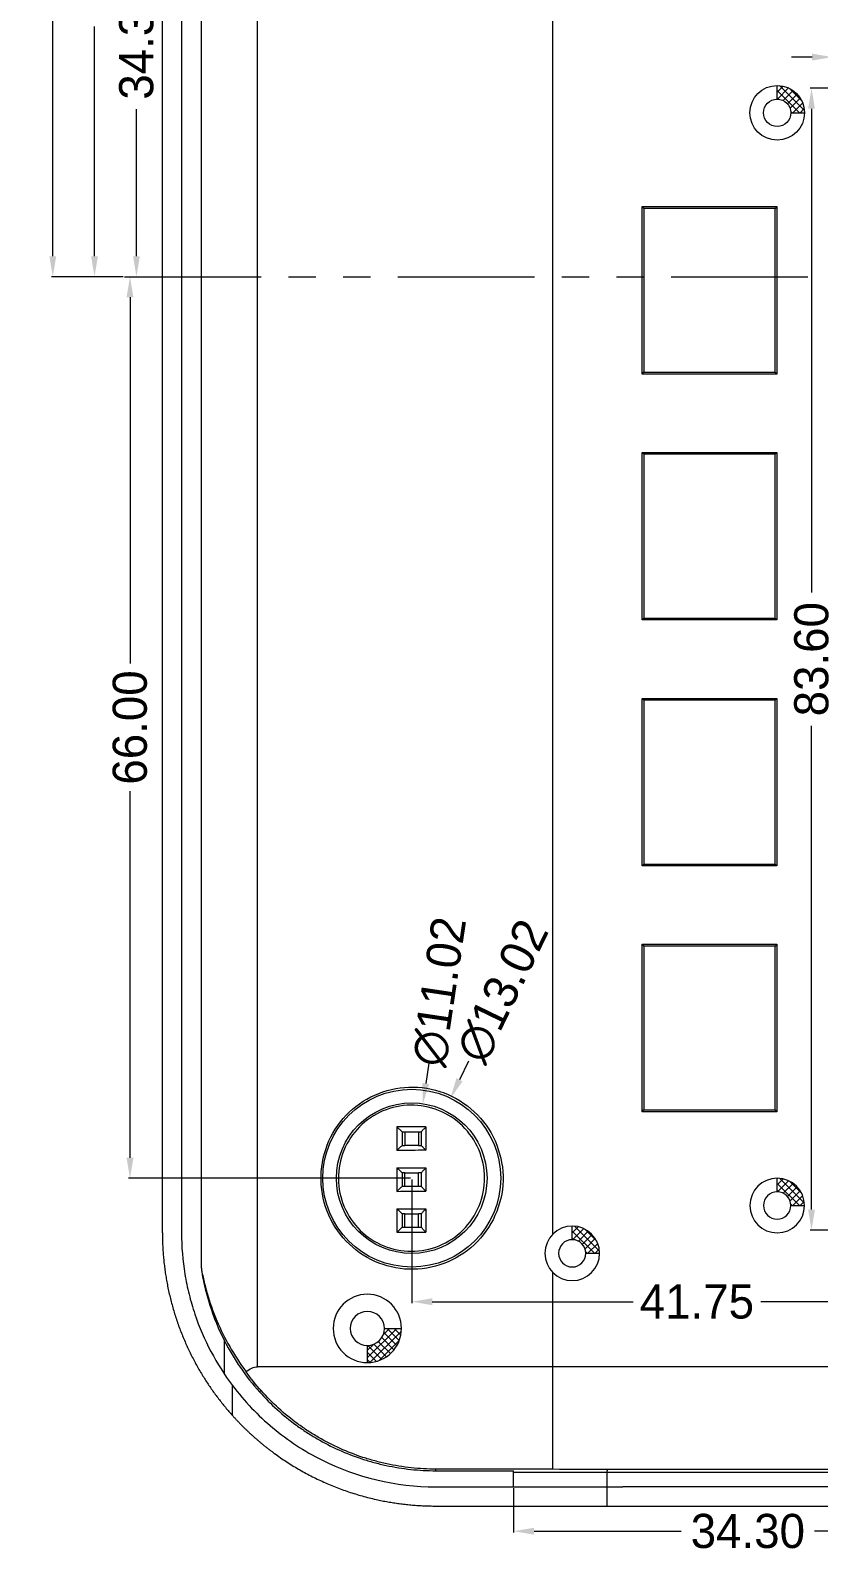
# Model space of a CAD drawing. Extents: x 18 to 718, y 389 to 747.
# Drawn here: x 189.2 to 246.9, y 530.1 to 641.6 of the extents above; entities that cross this region are included whole.
import ezdxf

# ---------------------------------------------------------------- set-up
doc = ezdxf.new("R2010")
doc.units = 0
doc.header["$MEASUREMENT"] = 0
doc.linetypes.add('PHANTOM', pattern=[2.5, 1.25, -0.25, 0.25, -0.25, 0.25, -0.25])
doc.layers.add('10', color=7, linetype='Continuous')
doc.dimstyles.new('1', dxfattribs={"dimtxt": 2.5, "dimasz": 1.5, "dimexe": 0.1, "dimexo": 0.1, "dimgap": 0.09, "dimtad": 0, "dimzin": 0, "dimdsep": 46, "dimtxsty": 'Standard', "dimcen": 0, "dimclrd": 4, "dimclre": 4, "dimclrt": 3, "dimadec": 1, "dimazin": 0, "dimtfac": 1, "dimtofl": 0, "dimtmove": 0, "dimatfit": 3, "dimfxl": 0, "dimtolj": 1, "dimtzin": 0, "dimlwd": 9, "dimlwe": 9, "dimarcsym": 0})
pattern_1 = [(45, (11.45994, 7.93043), (-0.26516504, 0.26516504), []), (135, (11.45994, 7.93043), (-0.26516504, -0.26516504), [])]

# ---------------------------------------------------------------- blocks, each defined once
blk = doc.blocks.new('*D151')
at = {"color": 4, "linetype": 'Continuous', "lineweight": 9}
for p, q in [((205.54, 657.87), (196.84, 657.87)), ((196.94, 656.37), (196.94, 645.6)), ((196.94, 625.07), (196.94, 635.84)), ((196.17, 623.57), (197.04, 623.57))]:
    blk.add_line(p, q, dxfattribs=at)
for points in [[(196.69, 656.37), (197.19, 656.37), (196.94, 657.87)], [(196.69, 625.07), (197.19, 625.07), (196.94, 623.57)]]:
    blk.add_solid(points, dxfattribs=at)
at = {"layer": 'Defpoints', "color": 0, "linetype": 'Continuous', "lineweight": 9}
for p in [(196.94, 657.87), (205.64, 657.87), (196.07, 623.57)]:
    blk.add_point(p, dxfattribs=at)
at = {"color": 3, "linetype": 'Continuous', "lineweight": 9, "insert": (196.94, 640.72), "char_height": 2.5, "attachment_point": 5, "rotation": 90}
blk.add_mtext('\\A1;34.30', dxfattribs=at)
blk = doc.blocks.new('*D152')
at = {"color": 4, "linetype": 'Continuous', "lineweight": 9}
for p, q in [((217.24, 669.57), (193.77, 669.57)), ((193.87, 668.07), (193.87, 651.25)), ((193.87, 625.07), (193.87, 641.9)), ((195.97, 623.57), (193.77, 623.57))]:
    blk.add_line(p, q, dxfattribs=at)
for points in [[(193.62, 668.07), (194.12, 668.07), (193.87, 669.57)], [(193.62, 625.07), (194.12, 625.07), (193.87, 623.57)]]:
    blk.add_solid(points, dxfattribs=at)
at = {"layer": 'Defpoints', "color": 0, "linetype": 'Continuous', "lineweight": 9}
for p in [(193.87, 669.57), (217.34, 669.57), (196.07, 623.57)]:
    blk.add_point(p, dxfattribs=at)
at = {"color": 3, "linetype": 'Continuous', "lineweight": 9, "insert": (193.87, 646.57), "char_height": 2.5, "attachment_point": 5, "rotation": 90}
blk.add_mtext('\\A1;46.00', dxfattribs=at)
blk = doc.blocks.new('*D153')
at = {"color": 4, "linetype": 'Continuous', "lineweight": 9}
for p, q in [((228.94, 681.27), (190.72, 681.27)), ((190.82, 679.77), (190.82, 657.3)), ((190.82, 625.07), (190.82, 647.54)), ((195.97, 623.57), (190.72, 623.57))]:
    blk.add_line(p, q, dxfattribs=at)
for points in [[(190.57, 679.77), (191.07, 679.77), (190.82, 681.27)], [(190.57, 625.07), (191.07, 625.07), (190.82, 623.57)]]:
    blk.add_solid(points, dxfattribs=at)
at = {"layer": 'Defpoints', "color": 0, "linetype": 'Continuous', "lineweight": 9}
for p in [(190.82, 681.27), (229.04, 681.27), (196.07, 623.57)]:
    blk.add_point(p, dxfattribs=at)
at = {"color": 3, "linetype": 'Continuous', "lineweight": 9, "insert": (190.82, 652.42), "char_height": 2.5, "attachment_point": 5, "rotation": 90}
blk.add_mtext('\\A1;57.70', dxfattribs=at)
blk = doc.blocks.new('*D156')
at = {"color": 4, "linetype": 'Continuous', "lineweight": 9}
for p, q in [((217.09, 557.47), (217.09, 548.43)), ((258.84, 553.67), (258.84, 548.43)), ((218.59, 548.53), (233.29, 548.53)), ((257.34, 548.53), (242.64, 548.53))]:
    blk.add_line(p, q, dxfattribs=at)
for points in [[(218.59, 548.78), (218.59, 548.28), (217.09, 548.53)], [(257.34, 548.78), (257.34, 548.28), (258.84, 548.53)]]:
    blk.add_solid(points, dxfattribs=at)
at = {"layer": 'Defpoints', "color": 0, "linetype": 'Continuous', "lineweight": 9}
for p in [(217.09, 557.57), (258.84, 553.77), (258.84, 548.53)]:
    blk.add_point(p, dxfattribs=at)
at = {"color": 3, "linetype": 'Continuous', "lineweight": 9, "insert": (237.96, 548.53), "char_height": 2.5, "attachment_point": 5}
blk.add_mtext('\\A1;41.75', dxfattribs=at)
blk = doc.blocks.new('*D157')
at = {"color": 4, "linetype": 'Continuous', "lineweight": 9}
for p, q in [((196.17, 623.57), (196.57, 623.57)), ((196.47, 622.07), (196.47, 595.25)), ((196.47, 559.07), (196.47, 585.9)), ((216.99, 557.57), (196.37, 557.57))]:
    blk.add_line(p, q, dxfattribs=at)
for points in [[(196.22, 622.07), (196.72, 622.07), (196.47, 623.57)], [(196.22, 559.07), (196.72, 559.07), (196.47, 557.57)]]:
    blk.add_solid(points, dxfattribs=at)
at = {"layer": 'Defpoints', "color": 0, "linetype": 'Continuous', "lineweight": 9}
for p in [(196.07, 623.57), (196.47, 623.57), (217.09, 557.57)]:
    blk.add_point(p, dxfattribs=at)
at = {"color": 3, "linetype": 'Continuous', "lineweight": 9, "insert": (196.47, 590.57), "char_height": 2.5, "attachment_point": 5, "rotation": 90}
blk.add_mtext('\\A1;66.00', dxfattribs=at)
blk = doc.blocks.new('*D160')
at = {"color": 4, "linetype": 'Continuous', "lineweight": 9}
for p, q in [((246.39, 639.65), (244.89, 639.65)), ((247.89, 632.67), (247.89, 639.75)), ((258.84, 637.47), (258.84, 639.75)), ((260.34, 639.65), (261.84, 639.65))]:
    blk.add_line(p, q, dxfattribs=at)
for points in [[(246.39, 639.9), (246.39, 639.4), (247.89, 639.65)], [(260.34, 639.9), (260.34, 639.4), (258.84, 639.65)]]:
    blk.add_solid(points, dxfattribs=at)
at = {"layer": 'Defpoints', "color": 0, "linetype": 'Continuous', "lineweight": 9}
for p in [(247.89, 639.65), (258.84, 637.37), (247.89, 632.57)]:
    blk.add_point(p, dxfattribs=at)
at = {"color": 3, "linetype": 'Continuous', "lineweight": 9, "insert": (253.36, 639.65), "char_height": 2.5, "attachment_point": 5}
blk.add_mtext('\\A1;10.95', dxfattribs=at)
blk = doc.blocks.new('*D175')
at = {"color": 4, "linetype": 'Continuous', "lineweight": 9}
blk.add_line((221.24, 566.13), (220.59, 564.78), dxfattribs=at)
blk.add_solid([(220.36, 564.89), (220.81, 564.67), (219.93, 563.43)], dxfattribs=at)
at = {"layer": 'Defpoints', "color": 0, "linetype": 'Continuous', "lineweight": 9}
for p in [(219.93, 563.43), (214.25, 551.72)]:
    blk.add_point(p, dxfattribs=at)
at = {"color": 3, "linetype": 'Continuous', "lineweight": 9, "insert": (223.73, 571.27), "char_height": 2.5, "attachment_point": 5, "rotation": 64.1199}
blk.add_mtext('\\A1;∅13.02', dxfattribs=at)
blk = doc.blocks.new('*D176')
at = {"color": 4, "linetype": 'Continuous', "lineweight": 9}
blk.add_line((218.34, 565.99), (218.12, 564.51), dxfattribs=at)
blk.add_solid([(217.87, 564.54), (218.37, 564.47), (217.9, 563.02)], dxfattribs=at)
at = {"layer": 'Defpoints', "color": 0, "linetype": 'Continuous', "lineweight": 9}
for p in [(217.9, 563.02), (216.28, 552.12)]:
    blk.add_point(p, dxfattribs=at)
at = {"color": 3, "linetype": 'Continuous', "lineweight": 9, "insert": (219.12, 571.23), "char_height": 2.5, "attachment_point": 5, "rotation": 81.5374}
blk.add_mtext('\\A1;∅11.02', dxfattribs=at)
blk = doc.blocks.new('*D193')
at = {"color": 4, "linetype": 'Continuous', "lineweight": 9}
for p, q in [((224.54, 534.87), (224.54, 531.63)), ((258.84, 532.03), (258.84, 531.63)), ((226.04, 531.73), (236.81, 531.73)), ((257.34, 531.73), (246.57, 531.73))]:
    blk.add_line(p, q, dxfattribs=at)
for points in [[(226.04, 531.98), (226.04, 531.48), (224.54, 531.73)], [(257.34, 531.98), (257.34, 531.48), (258.84, 531.73)]]:
    blk.add_solid(points, dxfattribs=at)
at = {"layer": 'Defpoints', "color": 0, "linetype": 'Continuous', "lineweight": 9}
for p in [(224.54, 534.97), (258.84, 532.13), (224.54, 531.73)]:
    blk.add_point(p, dxfattribs=at)
at = {"color": 3, "linetype": 'Continuous', "lineweight": 9, "insert": (241.69, 531.73), "char_height": 2.5, "attachment_point": 5}
blk.add_mtext('\\A1;34.30', dxfattribs=at)
blk = doc.blocks.new('*D196')
at = {"color": 4, "linetype": 'Continuous', "lineweight": 9}
for p, q in [((252.59, 637.37), (246.25, 637.37)), ((246.35, 635.87), (246.35, 600.45)), ((246.35, 555.27), (246.35, 590.69)), ((252.59, 553.77), (246.25, 553.77))]:
    blk.add_line(p, q, dxfattribs=at)
for points in [[(246.1, 635.87), (246.6, 635.87), (246.35, 637.37)], [(246.1, 555.27), (246.6, 555.27), (246.35, 553.77)]]:
    blk.add_solid(points, dxfattribs=at)
at = {"layer": 'Defpoints', "color": 0, "linetype": 'Continuous', "lineweight": 9}
for p in [(252.69, 637.37), (246.35, 553.77), (252.69, 553.77)]:
    blk.add_point(p, dxfattribs=at)
at = {"color": 3, "linetype": 'Continuous', "lineweight": 9, "insert": (246.35, 595.57), "char_height": 2.5, "attachment_point": 5, "rotation": 90}
blk.add_mtext('\\A1;83.60', dxfattribs=at)

msp = doc.modelspace()

# ---------------------------------------------------------------- hatches: boundary and pattern name
at = {"linetype": 'Continuous', "lineweight": 9}
h = msp.add_hatch(dxfattribs=at)
h.set_pattern_fill('ANSI37', color=6, scale=3, style=0)
h.set_pattern_definition([(45, (26.45994, 91.43043), (-0.26516504, 0.26516504), []), (135, (26.45994, 91.43043), (-0.26516504, -0.26516504), [])])
h.paths.add_polyline_path([(243.839, 637.573), (243.839, 636.573, -0.4142136), (244.839, 635.573), (245.839, 635.573, 0.4142136)])
h = msp.add_hatch(dxfattribs=at)
h.set_pattern_fill('ANSI37', color=6, scale=3, style=0)
h.set_pattern_definition([(45, (26.45994, 11.43043), (-0.26516504, 0.26516504), []), (135, (26.45994, 11.43043), (-0.26516504, -0.26516504), [])])
h.paths.add_polyline_path([(243.839, 557.573), (243.839, 556.573, -0.4142136), (244.839, 555.573), (245.839, 555.573, 0.4142136)])
h = msp.add_hatch(dxfattribs=at)
h.set_pattern_fill('ANSI37', color=6, scale=3, style=0)
h.set_pattern_definition(pattern_1)
h.paths.add_polyline_path([(229.839, 552.073), (230.839, 552.073, 0.4142136), (228.839, 554.073), (228.839, 553.073, -0.4142136)])
h = msp.add_hatch(dxfattribs=at)
h.set_pattern_fill('ANSI37', color=6, scale=3, style=0)
h.set_pattern_definition(pattern_1)
h.paths.add_polyline_path([(213.839, 545.323), (213.839, 544.073, 0.4142136), (216.339, 546.573), (215.089, 546.573, -0.4142136)])

# ---------------------------------------------------------------- linework, layer by layer
at = {"color": 6, "linetype": 'Continuous', "lineweight": 9}
for p, q in [((243.839, 636.573), (243.839, 637.573)), ((244.839, 635.573), (245.839, 635.573)), ((243.839, 556.573), (243.839, 557.573)), ((244.839, 555.573), (245.839, 555.573)), ((228.839, 553.073), (228.839, 554.073)), ((229.839, 552.073), (230.839, 552.073)), ((215.089, 546.573), (216.339, 546.573)), ((213.839, 545.323), (213.839, 544.073))]:
    msp.add_line(p, q, dxfattribs=at)
at = {"layer": '10', "color": 7, "linetype": 'Continuous', "lineweight": 9}
for p, q in [((201.669, 696.091), (201.669, 551.064)), ((198.839, 553.573), (198.839, 693.573)), ((200.239, 693.573), (200.239, 553.573)), ((205.812, 543.759), (205.812, 655.629)), ((227.405, 553.466), (227.405, 645.679)), ((233.957, 616.442), (233.957, 628.703)), ((233.957, 628.703), (243.819, 628.703)), ((233.957, 628.703), (234.088, 628.572)), ((234.088, 628.572), (234.088, 616.573)), ((243.688, 628.572), (234.088, 628.572)), ((243.819, 628.703), (243.688, 628.572)), ((243.688, 616.573), (243.688, 628.572)), ((243.819, 628.703), (243.819, 616.442)), ((233.957, 616.442), (234.088, 616.573)), ((243.819, 616.442), (233.957, 616.442)), ((234.088, 616.573), (243.688, 616.573)), ((243.819, 616.442), (243.688, 616.573)), ((233.957, 598.442), (233.957, 610.703)), ((233.957, 610.703), (243.819, 610.703)), ((233.957, 610.703), (234.088, 610.572)), ((234.088, 610.572), (234.088, 598.573)), ((243.688, 610.572), (234.088, 610.572)), ((243.819, 610.703), (243.688, 610.572)), ((243.688, 598.573), (243.688, 610.572)), ((243.819, 610.703), (243.819, 598.442)), ((233.957, 598.442), (234.088, 598.573)), ((243.819, 598.442), (233.957, 598.442)), ((234.088, 598.573), (243.688, 598.573)), ((243.819, 598.442), (243.688, 598.573)), ((233.957, 580.442), (233.957, 592.703)), ((233.957, 592.703), (243.819, 592.703)), ((233.957, 592.703), (234.088, 592.572)), ((234.088, 592.572), (234.088, 580.573)), ((243.688, 592.572), (234.088, 592.572)), ((243.819, 592.703), (243.688, 592.572)), ((243.688, 580.573), (243.688, 592.572)), ((243.819, 592.703), (243.819, 580.442)), ((233.957, 580.442), (234.088, 580.573)), ((243.819, 580.442), (233.957, 580.442)), ((234.088, 580.573), (243.688, 580.573)), ((243.819, 580.442), (243.688, 580.573)), ((233.957, 562.442), (233.957, 574.703)), ((233.957, 574.703), (243.819, 574.703)), ((233.957, 574.703), (234.088, 574.572)), ((243.688, 574.572), (234.088, 574.572)), ((234.088, 574.572), (234.088, 562.573)), ((243.819, 574.703), (243.688, 574.572)), ((243.688, 562.573), (243.688, 574.572)), ((243.819, 574.703), (243.819, 562.442)), ((233.957, 562.442), (234.088, 562.573)), ((243.819, 562.442), (233.957, 562.442)), ((234.088, 562.573), (243.688, 562.573)), ((243.819, 562.442), (243.688, 562.573)), ((216.006, 561.334), (216.006, 559.611)), ((216.381, 560.973), (216.381, 559.973)), ((216.581, 560.973), (217.581, 560.973)), ((216.581, 560.973), (216.581, 559.973)), ((217.581, 560.973), (217.581, 559.973)), ((217.781, 560.973), (217.781, 559.973)), ((218.128, 561.331), (218.128, 559.614)), ((217.581, 559.973), (216.581, 559.973)), ((216.006, 558.334), (216.006, 556.611)), ((216.381, 557.973), (216.381, 556.973)), ((216.581, 557.973), (217.581, 557.973)), ((216.581, 556.973), (216.581, 557.973)), ((217.581, 556.973), (217.581, 557.973)), ((217.781, 557.973), (217.781, 556.973)), ((218.128, 558.331), (218.128, 556.614)), ((217.581, 556.973), (216.581, 556.973)), ((216.006, 555.334), (216.006, 553.611)), ((218.128, 555.331), (218.128, 553.614)), ((216.381, 554.973), (216.381, 553.973)), ((216.581, 554.973), (217.581, 554.973)), ((216.581, 553.973), (216.581, 554.973)), ((217.581, 553.973), (217.581, 554.973)), ((217.781, 554.973), (217.781, 553.973)), ((217.581, 553.973), (216.581, 553.973)), ((227.405, 543.764), (227.405, 550.679)), ((203.385, 543.327), (203.385, 545.666)), ((227.405, 543.759), (205.812, 543.759)), ((227.405, 536.259), (227.405, 543.759)), ((309.649, 543.759), (227.405, 543.759)), ((203.976, 540.19), (203.976, 542.39)), ((224.539, 536.05), (224.539, 536.155)), ((224.539, 536.05), (302.139, 536.05)), ((224.539, 534.973), (224.539, 536.05)), ((308.839, 536.253), (231.4, 536.253)), ((231.4, 534.973), (231.4, 536.155)), ((218.839, 534.973), (231.4, 534.973)), ((231.4, 533.573), (231.4, 534.973)), ((231.4, 534.973), (232.539, 534.973)), ((302.139, 534.973), (232.539, 534.973)), ((218.839, 533.573), (231.4, 533.573)), ((231.4, 533.573), (308.839, 533.573))]:
    msp.add_line(p, q, dxfattribs=at)
at = {"layer": '10', "color": 1, "linetype": 'PHANTOM', "lineweight": 9, "ltscale": 8}
msp.add_line((196.071, 623.573), (321.84, 623.573), dxfattribs=at)
at = {"layer": '10', "color": 7, "linetype": 'Continuous', "lineweight": 9}
for centre, radius in [((243.839, 635.573), 2), ((243.839, 635.573), 1), ((217.089, 557.573), 6.51), ((217.089, 557.573), 5.51)]:
    msp.add_circle(centre, radius, dxfattribs=at)
at = {"layer": '10', "color": 7, "linetype": 'Continuous', "lineweight": 9, "extrusion": (0, 0, -1)}
for centre, radius in [((-243.839, 555.573), 2), ((-243.839, 555.573), 1), ((-228.839, 552.073), 2), ((-228.839, 552.073), 1), ((-213.839, 546.573), 2.5), ((-213.839, 546.573), 1.25)]:
    msp.add_circle(centre, radius, dxfattribs=at)
at = {"layer": '10', "color": 7, "linetype": 'Continuous', "lineweight": 9}
for points, knots in [([(217.861, 564.202), (216.991, 564.301), (216.124, 564.227), (214.464, 563.756), (213.686, 563.36), (212.333, 562.301), (211.754, 561.633), (210.895, 560.127), (210.609, 559.272), (210.391, 557.532), (210.457, 556.629), (210.928, 554.936), (211.328, 554.145), (212.946, 552.079), (214.541, 551.181), (217.952, 550.733), (219.774, 551.21), (222.55, 553.337), (223.504, 554.98), (223.946, 558.502), (223.43, 560.331), (221.25, 563.091), (219.602, 564.005), (217.861, 564.202)], [0, 0, 0, 0, 0.0625, 0.0625, 0.125, 0.125, 0.1875, 0.1875, 0.25, 0.25, 0.3125, 0.3125, 0.375, 0.375, 0.5, 0.5, 0.625, 0.625, 0.75, 0.75, 0.875, 0.875, 1, 1, 1, 1]), ([(216.485, 562.889), (217.874, 563.042), (219.31, 562.629), (221.507, 560.878), (222.245, 559.538), (222.542, 556.733), (222.11, 555.275), (220.299, 553.075), (218.963, 552.382), (216.204, 552.116), (214.782, 552.545), (212.633, 554.277), (211.898, 555.589), (211.596, 558.42), (212.043, 559.876), (213.8, 562.029), (215.095, 562.736), (216.485, 562.889)], [0, 0, 0, 0, 0.125, 0.125, 0.25, 0.25, 0.375, 0.375, 0.5, 0.5, 0.625, 0.625, 0.75, 0.75, 0.875, 0.875, 1, 1, 1, 1]), ([(218.128, 561.331), (217.773, 561.331), (217.419, 561.332), (216.711, 561.333), (216.358, 561.333), (216.006, 561.334)], [0, 0, 0, 0, 0.5, 0.5, 1, 1, 1, 1]), ([(216.006, 561.334), (216.069, 561.274), (216.131, 561.214), (216.194, 561.153), (216.256, 561.093), (216.319, 561.033), (216.381, 560.973)], [0, 0, 0, 0, 0.5, 0.5, 0.5, 1, 1, 1, 1]), ([(217.781, 560.973), (217.839, 561.032), (217.897, 561.092), (217.955, 561.152), (218.013, 561.212), (218.07, 561.271), (218.128, 561.331)], [0, 0, 0, 0, 0.5, 0.5, 0.5, 1, 1, 1, 1]), ([(216.006, 559.611), (216.069, 559.671), (216.131, 559.732), (216.194, 559.792), (216.256, 559.852), (216.319, 559.912), (216.381, 559.973)], [0, 0, 0, 0, 0.5, 0.5, 0.5, 1, 1, 1, 1]), ([(217.781, 559.973), (217.839, 559.913), (217.897, 559.853), (217.955, 559.793), (218.013, 559.734), (218.07, 559.674), (218.128, 559.614)], [0, 0, 0, 0, 0.5, 0.5, 0.5, 1, 1, 1, 1]), ([(218.128, 559.614), (217.773, 559.614), (217.419, 559.613), (216.711, 559.612), (216.358, 559.612), (216.006, 559.611)], [0, 0, 0, 0, 0.5, 0.5, 1, 1, 1, 1]), ([(216.006, 558.334), (216.358, 558.333), (216.711, 558.333), (217.419, 558.332), (217.773, 558.331), (218.128, 558.331)], [0, 0, 0, 0, 0.5, 0.5, 1, 1, 1, 1]), ([(216.381, 557.973), (216.319, 558.033), (216.256, 558.093), (216.194, 558.153), (216.131, 558.214), (216.069, 558.274), (216.006, 558.334)], [0, 0, 0, 0, 0.5, 0.5, 0.5, 1, 1, 1, 1]), ([(218.128, 558.331), (218.07, 558.271), (218.013, 558.212), (217.955, 558.152), (217.897, 558.092), (217.839, 558.032), (217.781, 557.973)], [0, 0, 0, 0, 0.5, 0.5, 0.5, 1, 1, 1, 1]), ([(216.381, 556.973), (216.319, 556.912), (216.256, 556.852), (216.194, 556.792), (216.131, 556.732), (216.069, 556.671), (216.006, 556.611)], [0, 0, 0, 0, 0.5, 0.5, 0.5, 1, 1, 1, 1]), ([(216.006, 556.611), (216.358, 556.612), (216.711, 556.612), (217.419, 556.613), (217.773, 556.614), (218.128, 556.614)], [0, 0, 0, 0, 0.5, 0.5, 1, 1, 1, 1]), ([(218.128, 556.614), (218.07, 556.674), (218.013, 556.734), (217.955, 556.793), (217.897, 556.853), (217.839, 556.913), (217.781, 556.973)], [0, 0, 0, 0, 0.5, 0.5, 0.5, 1, 1, 1, 1]), ([(216.006, 555.334), (216.358, 555.333), (216.711, 555.333), (217.419, 555.332), (217.773, 555.331), (218.128, 555.331)], [0, 0, 0, 0, 0.5, 0.5, 1, 1, 1, 1]), ([(216.381, 554.973), (216.319, 555.033), (216.256, 555.093), (216.194, 555.153), (216.131, 555.214), (216.069, 555.274), (216.006, 555.334)], [0, 0, 0, 0, 0.5, 0.5, 0.5, 1, 1, 1, 1]), ([(218.128, 555.331), (218.07, 555.271), (218.013, 555.212), (217.955, 555.152), (217.897, 555.092), (217.839, 555.032), (217.781, 554.973)], [0, 0, 0, 0, 0.5, 0.5, 0.5, 1, 1, 1, 1]), ([(198.839, 553.573), (198.839, 553.5), (198.84, 553.354), (198.843, 553.136), (198.849, 552.918), (198.858, 552.7), (198.868, 552.482), (198.881, 552.264), (198.897, 552.047), (198.914, 551.83), (198.935, 551.613), (198.957, 551.397), (198.982, 551.18), (199.009, 550.964), (199.039, 550.748), (199.071, 550.532), (199.105, 550.317), (199.142, 550.102), (199.223, 549.655), (199.366, 548.98), (199.599, 548.086), (199.872, 547.204), (200.185, 546.339), (200.536, 545.493), (200.922, 544.67), (201.345, 543.865), (201.719, 543.226), (202.024, 542.742), (202.245, 542.406), (202.473, 542.075), (202.707, 541.748), (202.947, 541.427), (203.195, 541.11), (203.448, 540.798), (203.708, 540.491), (203.887, 540.291), (203.976, 540.19)], [0, 0, 0, 0, 0.0146956, 0.0293785, 0.0440506, 0.0587142, 0.0733711, 0.0880235, 0.1026735, 0.1173231, 0.1319743, 0.1466294, 0.1612902, 0.1759589, 0.1906376, 0.2053282, 0.2200329, 0.2347537, 0.2494926, 0.3119132, 0.3743178, 0.4368611, 0.4996966, 0.5617315, 0.623824, 0.6861172, 0.7487525, 0.7765386, 0.8043297, 0.8321375, 0.8599741, 0.8878512, 0.9157806, 0.9437742, 0.9718434, 1, 1, 1, 1]), ([(200.239, 553.573), (200.239, 552.551), (200.323, 551.545), (200.567, 550.058), (200.668, 549.567), (200.851, 548.835), (200.916, 548.592), (201.058, 548.108), (201.134, 547.866), (201.538, 546.669), (201.932, 545.756), (202.854, 544.011), (203.381, 543.18), (203.976, 542.39)], [0, 0, 0, 0, 0.25, 0.25, 0.375, 0.375, 0.4375, 0.4375, 0.5, 0.5, 0.75, 0.75, 1, 1, 1, 1]), ([(216.381, 553.973), (216.319, 553.912), (216.256, 553.852), (216.194, 553.792), (216.131, 553.732), (216.069, 553.671), (216.006, 553.611)], [0, 0, 0, 0, 0.5, 0.5, 0.5, 1, 1, 1, 1]), ([(216.006, 553.611), (216.358, 553.612), (216.711, 553.612), (217.419, 553.613), (217.773, 553.614), (218.128, 553.614)], [0, 0, 0, 0, 0.5, 0.5, 1, 1, 1, 1]), ([(218.128, 553.614), (218.07, 553.674), (218.013, 553.734), (217.955, 553.793), (217.897, 553.853), (217.839, 553.913), (217.781, 553.973)], [0, 0, 0, 0, 0.5, 0.5, 0.5, 1, 1, 1, 1]), ([(201.669, 551.064), (201.738, 550.593), (201.826, 550.124), (202.041, 549.191), (202.168, 548.732), (202.599, 547.379), (202.957, 546.507), (203.385, 545.666)], [0, 0, 0, 0, 0.25, 0.25, 0.5, 0.5, 1, 1, 1, 1]), ([(201.669, 551.064), (201.727, 550.734), (201.794, 550.405), (201.948, 549.748), (202.035, 549.421), (202.228, 548.766), (202.334, 548.438), (202.567, 547.785), (202.693, 547.461), (203.101, 546.497), (203.412, 545.865), (204.118, 544.62), (204.514, 544.008), (204.96, 543.404)], [0, 0, 0, 0, 0.125, 0.125, 0.25, 0.25, 0.375, 0.375, 0.5, 0.5, 0.75, 0.75, 1, 1, 1, 1]), ([(203.385, 545.666), (203.734, 544.98), (204.124, 544.327), (204.982, 543.079), (205.45, 542.485), (205.957, 541.921)], [0, 0, 0, 0, 0.5, 0.5, 1, 1, 1, 1]), ([(204.96, 543.404), (205.085, 543.512), (205.225, 543.606), (205.376, 543.669), (205.513, 543.726), (205.662, 543.759), (205.812, 543.759)], [0, 0, 0, 0, 0.525093, 0.525093, 0.525093, 1, 1, 1, 1]), ([(203.976, 542.39), (204.846, 541.234), (205.835, 540.198), (208.02, 538.376), (209.233, 537.582), (213.05, 535.669), (215.931, 534.973), (218.839, 534.973)], [0, 0, 0, 0, 0.25, 0.25, 0.5, 0.5, 1, 1, 1, 1]), ([(218.865, 536.275), (218.254, 536.276), (217.649, 536.309), (216.447, 536.438), (215.852, 536.534), (214.965, 536.725), (214.67, 536.796), (214.088, 536.955), (213.8, 537.041), (212.946, 537.322), (212.391, 537.538), (211.304, 538.026), (210.774, 538.299), (209.997, 538.751), (209.741, 538.909), (209.235, 539.239), (208.987, 539.411), (207.773, 540.301), (206.881, 541.109), (206.071, 542.02)], [0, 0, 0, 0, 0.125, 0.125, 0.25, 0.25, 0.3125, 0.3125, 0.375, 0.375, 0.5, 0.5, 0.625, 0.625, 0.6875, 0.6875, 0.75, 0.75, 1, 1, 1, 1]), ([(205.957, 541.921), (206.771, 541.013), (207.667, 540.204), (208.89, 539.312), (209.14, 539.14), (209.647, 538.809), (209.903, 538.651), (210.683, 538.198), (211.217, 537.924), (212.312, 537.432), (212.873, 537.214), (213.735, 536.93), (214.027, 536.843), (214.616, 536.683), (214.914, 536.61), (215.81, 536.417), (216.413, 536.32), (217.63, 536.19), (218.244, 536.156), (218.864, 536.156)], [0, 0, 0, 0, 0.25, 0.25, 0.3125, 0.3125, 0.375, 0.375, 0.5, 0.5, 0.625, 0.625, 0.6875, 0.6875, 0.75, 0.75, 0.875, 0.875, 1, 1, 1, 1]), ([(203.976, 540.19), (204.027, 540.133), (204.131, 540.019), (204.288, 539.851), (204.447, 539.684), (204.608, 539.519), (204.77, 539.356), (204.935, 539.195), (205.101, 539.036), (205.269, 538.879), (205.439, 538.724), (205.611, 538.571), (205.785, 538.419), (205.96, 538.27), (206.138, 538.122), (206.317, 537.977), (206.498, 537.833), (206.681, 537.692), (206.866, 537.552), (207.27, 537.254), (207.904, 536.815), (208.79, 536.27), (209.704, 535.77), (210.644, 535.319), (211.606, 534.916), (212.588, 534.564), (213.587, 534.265), (214.402, 534.066), (215.023, 533.938), (215.443, 533.861), (215.864, 533.793), (216.287, 533.734), (216.71, 533.684), (217.134, 533.644), (217.559, 533.612), (217.985, 533.589), (218.411, 533.575), (218.696, 533.573), (218.839, 533.573)], [0, 0, 0, 0, 0.0138341, 0.0276627, 0.0414876, 0.0553105, 0.0691329, 0.0829566, 0.0967833, 0.1106145, 0.1244519, 0.1382972, 0.1521521, 0.1660182, 0.1798971, 0.1937905, 0.2077001, 0.2216274, 0.2355741, 0.2495418, 0.3122335, 0.3747373, 0.4372017, 0.4997755, 0.5622975, 0.6244991, 0.6865322, 0.7485497, 0.7739039, 0.7991829, 0.8243975, 0.8495583, 0.8746761, 0.8997617, 0.924826, 0.9498798, 0.9749342, 1, 1, 1, 1]), ([(218.864, 536.156), (219.898, 536.156), (220.935, 536.156), (222.828, 536.155), (223.683, 536.155), (224.539, 536.155)], [0, 0, 0, 0, 0.25, 0.25, 0.45471281, 0.45471281, 0.45471281, 0.45471281]), ([(227.405, 536.259), (225.974, 536.263), (224.546, 536.267), (221.694, 536.272), (220.276, 536.274), (218.865, 536.275)], [0, 0, 0, 0, 0.5, 0.5, 1, 1, 1, 1])]:
    msp.add_open_spline(points, degree=3, knots=knots, dxfattribs=at)
for points in [[(216.381, 560.973), (216.448, 560.973), (216.514, 560.973), (216.581, 560.973)], [(217.581, 560.973), (217.648, 560.973), (217.714, 560.973), (217.781, 560.973)], [(216.381, 559.973), (216.448, 559.973), (216.514, 559.973), (216.581, 559.973)], [(217.581, 559.973), (217.648, 559.973), (217.714, 559.973), (217.781, 559.973)], [(216.581, 557.973), (216.514, 557.973), (216.448, 557.973), (216.381, 557.973)], [(217.781, 557.973), (217.714, 557.973), (217.648, 557.973), (217.581, 557.973)], [(216.581, 556.973), (216.514, 556.973), (216.448, 556.973), (216.381, 556.973)], [(217.781, 556.973), (217.714, 556.973), (217.648, 556.973), (217.581, 556.973)], [(216.581, 554.973), (216.514, 554.973), (216.448, 554.973), (216.381, 554.973)], [(217.781, 554.973), (217.714, 554.973), (217.648, 554.973), (217.581, 554.973)], [(216.581, 553.973), (216.514, 553.973), (216.448, 553.973), (216.381, 553.973)], [(217.781, 553.973), (217.714, 553.973), (217.648, 553.973), (217.581, 553.973)], [(206.071, 542.02), (205.678, 542.462), (205.308, 542.923), (204.96, 543.404)], [(206.071, 542.02), (206.033, 541.987), (205.995, 541.954), (205.957, 541.921)], [(218.864, 536.156), (218.864, 536.196), (218.865, 536.235), (218.865, 536.275)], [(231.4, 536.253), (230.068, 536.253), (228.737, 536.255), (227.405, 536.259)], [(231.4, 536.253), (231.4, 536.22), (231.4, 536.187), (231.4, 536.155)]]:
    msp.add_open_spline(points, degree=3, dxfattribs=at)

# ---------------------------------------------------------------- dimensions: what is measured, and where the dimension line sits
at = {"linetype": 'Continuous', "lineweight": 9}
for base, p1, p2, picture, middle in [((190.825, 681.273), (196.071, 623.573), (229.039, 681.273), '*D153', (190.825, 652.423)), ((193.868, 669.573), (196.071, 623.573), (217.339, 669.573), '*D152', (193.868, 646.573)), ((196.937, 657.873), (196.071, 623.573), (205.639, 657.873), '*D151', (196.937, 640.723)), ((196.472, 623.573), (217.089, 557.573), (196.071, 623.573), '*D157', (196.472, 590.573))]:
    dim = msp.add_linear_dim(base=base, p1=p1, p2=p2, angle=90, dimstyle='1', dxfattribs=at)
    dim.commit()
    dim.dimension.update_dxf_attribs({"geometry": picture, "text_midpoint": middle})
for base, p1, p2, picture, middle in [((247.888, 639.654), (258.839, 637.373), (247.888, 632.573), '*D160', (253.364, 639.654)), ((258.839, 548.532), (217.089, 557.573), (258.839, 553.773), '*D156', (237.964, 548.532))]:
    dim = msp.add_linear_dim(base=base, p1=p1, p2=p2, dimstyle='1', dxfattribs=at)
    dim.commit()
    dim.dimension.update_dxf_attribs({"geometry": picture, "text_midpoint": middle})
at = {"color": 6, "linetype": 'Continuous', "lineweight": 9}
dim = msp.add_linear_dim(base=(246.348, 553.773), p1=(252.688, 637.373), p2=(252.688, 553.773), angle=90, dimstyle='1', dxfattribs=at)
dim.commit()
dim.dimension.update_dxf_attribs({"geometry": '*D196', "text_midpoint": (246.348, 595.573)})
for p1, p2, picture, middle in [((214.247, 551.715), (219.931, 563.43), '*D175', (223.735, 571.271)), ((216.278, 552.122), (217.9, 563.023), '*D176', (219.121, 571.231))]:
    dim = msp.add_diameter_dim_2p(p1=p1, p2=p2, dimstyle='1', dxfattribs=at)
    dim.commit()
    dim.dimension.update_dxf_attribs({"geometry": picture, "text_midpoint": middle})
dim = msp.add_linear_dim(base=(224.539, 531.735), p1=(258.839, 532.127), p2=(224.539, 534.973), dimstyle='1', dxfattribs=at)
dim.commit()
dim.dimension.update_dxf_attribs({"geometry": '*D193', "text_midpoint": (241.689, 531.735)})

doc.saveas('drawing.dxf')
